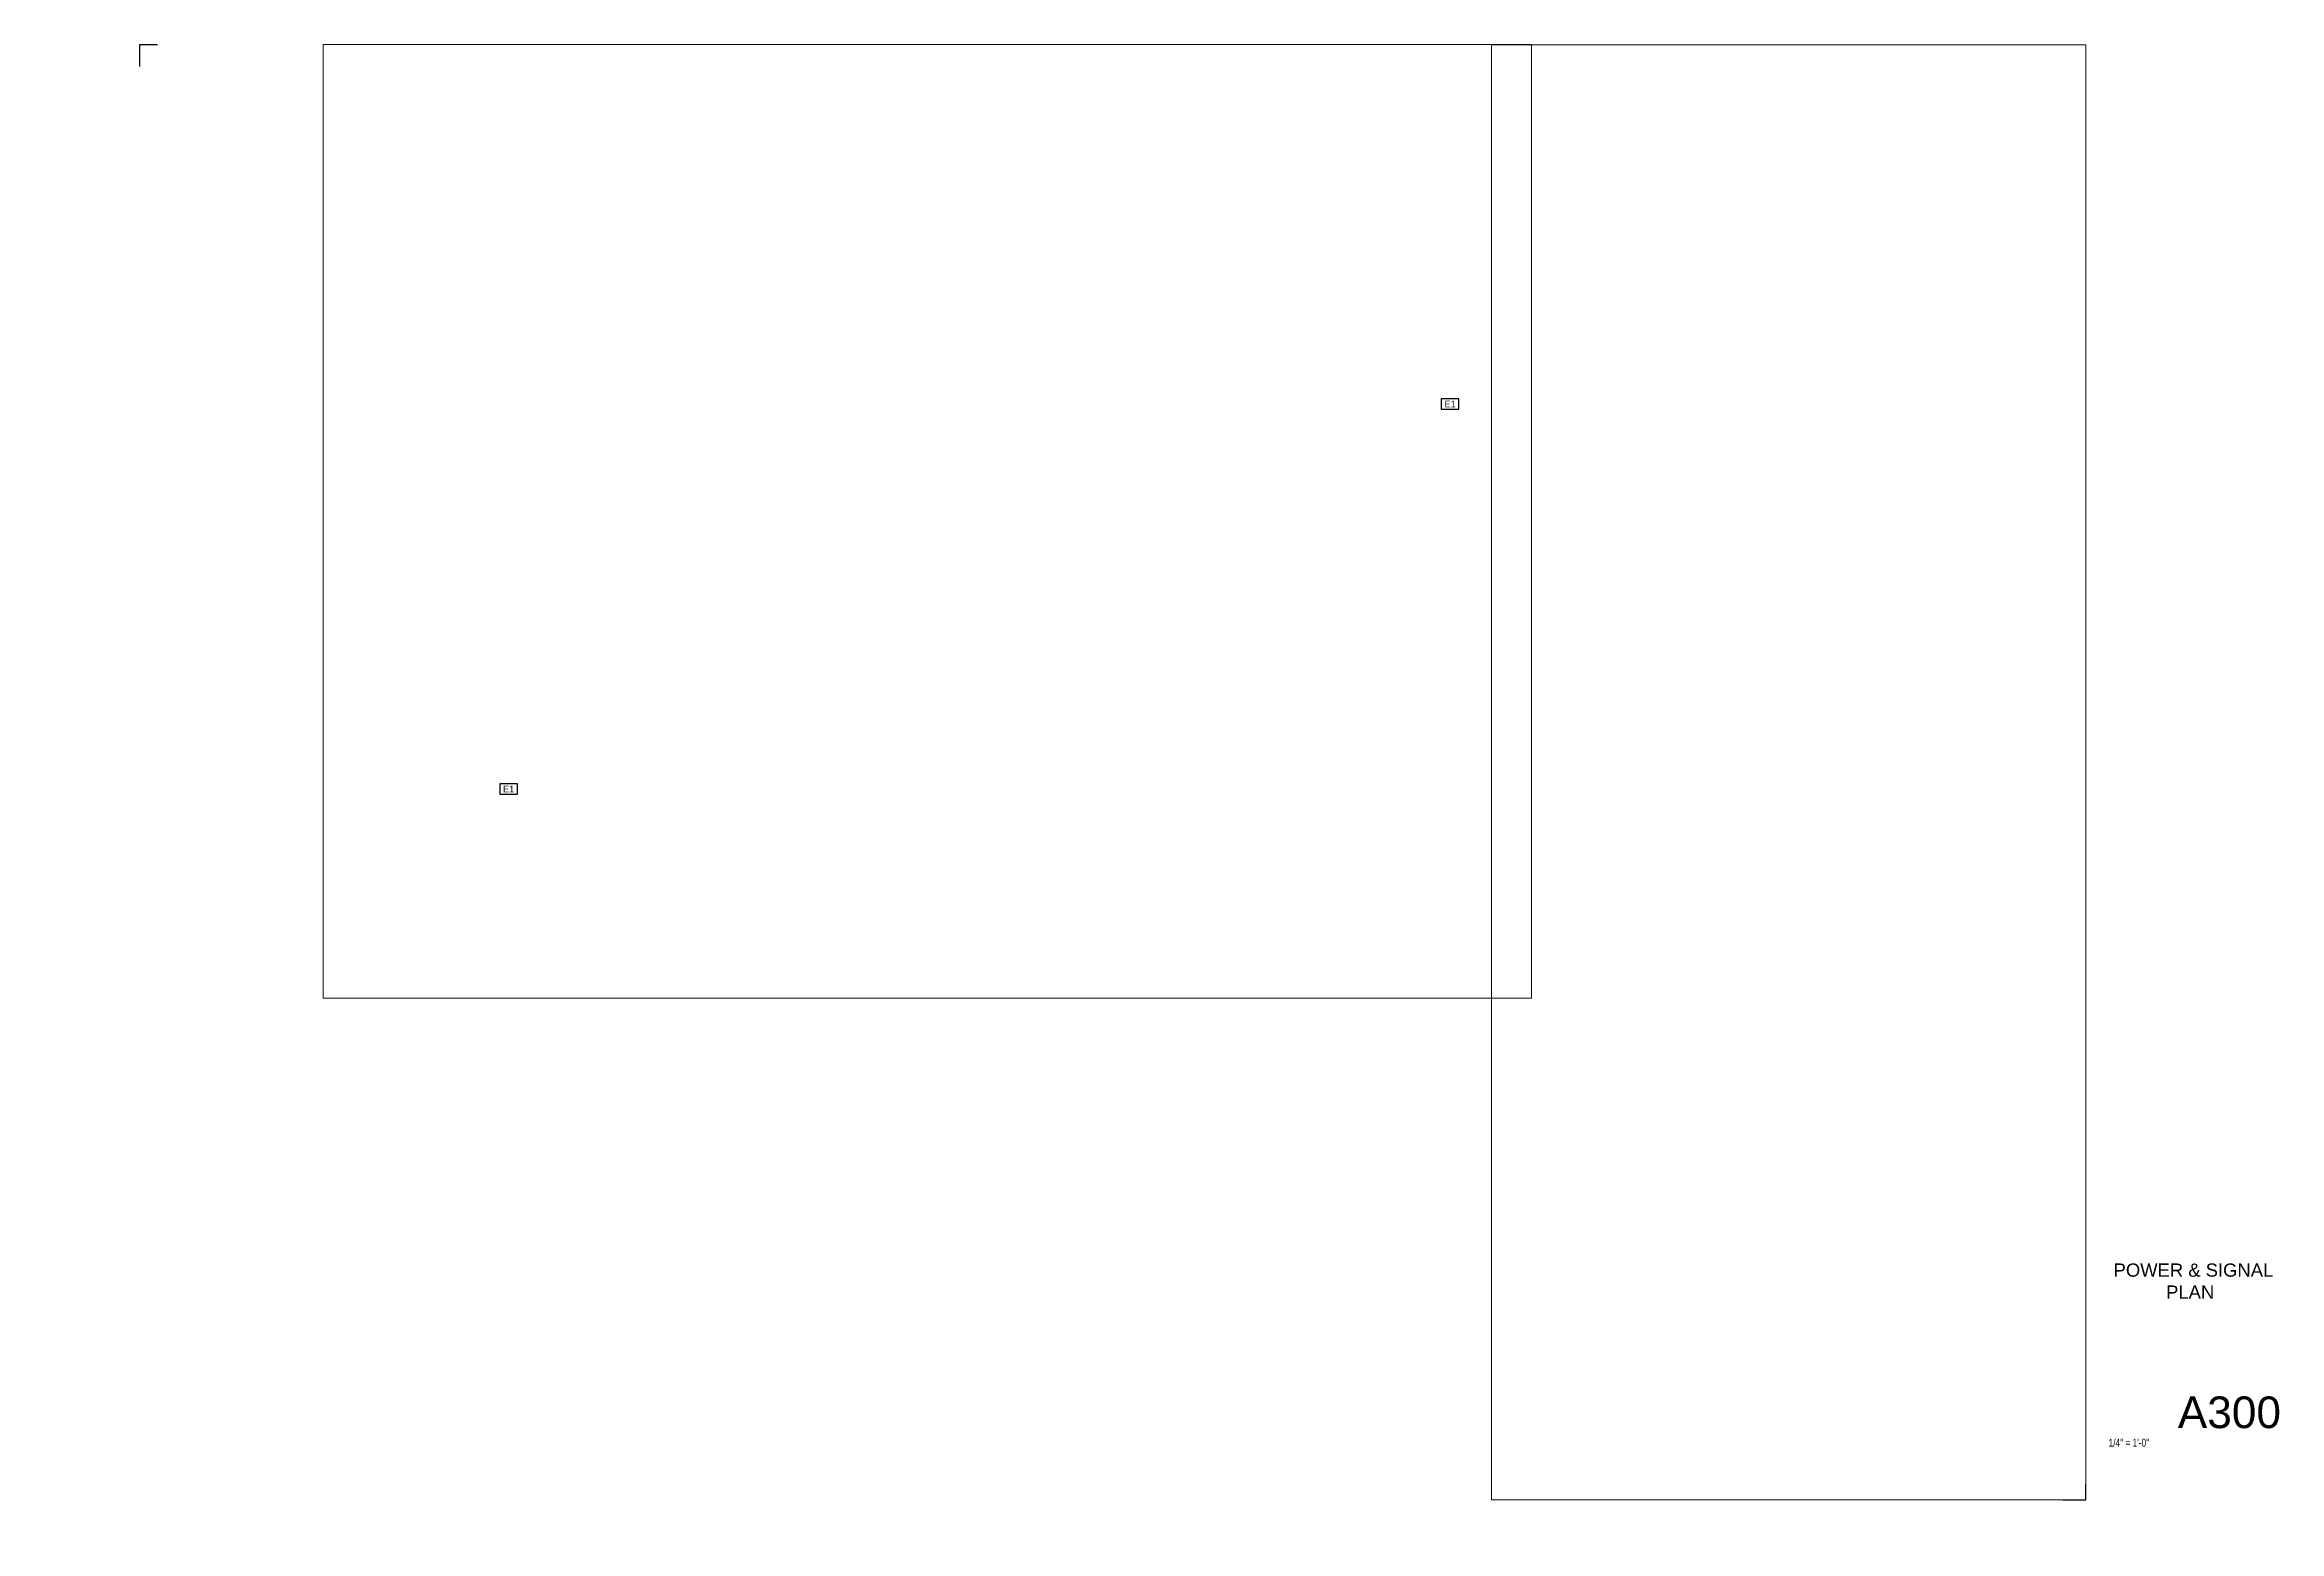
# Paper-space layout 'A300 - POWER AND SIGNAL PLAN 24x36' of a CAD drawing. Header units: inches. Extents: x 0 to 35.3, y 0 to 23.5.
# The model-space entities are those that its viewports show. They can reach past a viewport. Long polylines and large blocks are cut down to what shows.
import ezdxf
from ezdxf.enums import TextEntityAlignment as Align

# ---------------------------------------------------------------- set-up
doc = ezdxf.new("R2010")
doc.units = ezdxf.units.IN
doc.header["$LTSCALE"] = 96
doc.header["$MEASUREMENT"] = 0
doc.layers.add('A-Anno-PwrS', color=7, linetype='Continuous')
doc.layers.add('TTLB', color=254, linetype='Continuous')
doc.layers.add('Viewport', color=14, linetype='Continuous', plot=False)
doc.styles.add('OTJ_Title1', font='swiss.ttf')
doc.styles.add('XFINE', font='helvlght.shx', dxfattribs={"width": 0.85, "bigfont": 'special.shx'})
doc.styles.add('XFINE_0', font='swissl.ttf')
doc.styles.add('XFINE_1-8', font='swissl.ttf', dxfattribs={"height": 10})
doc.styles.add('XFINE_6', font='swissl.ttf', dxfattribs={"height": 0.208333})

# ---------------------------------------------------------------- blocks, each defined once
blk = doc.blocks.new('A$C66E010E5')
at = {"layer": 'TTLB', "color": 7, "style": 'OTJ_Title1', "width": 0.7}
blk.add_attdef('SHEET', text='', height=0.5, dxfattribs=at).set_placement((1.708, 0.542), align=Align.MIDDLE_CENTER)
at = {"layer": 'TTLB', "color": 7, "style": 'XFINE', "width": 0.75}
blk.add_attdef('SCALE', text='', height=0.125, dxfattribs=at).set_placement((0.208, 0.125), align=Align.TOP_CENTER)
blk = doc.blocks.new('multi-note')
at = {"color": 4}
blk.add_lwpolyline([(-1.67, -1), (1.67, -1), (1.67, 1), (-1.67, 1)], close=True, dxfattribs=at)
at = {"color": 0, "style": 'XFINE_0', "width": 0.8}
blk.add_attdef('MULTI-NOTE', text='', height=1, dxfattribs=at).set_placement((0, 0), align=Align.MIDDLE_CENTER)

msp = doc.modelspace()

# ---------------------------------------------------------------- block references
at = {"layer": 'A-Anno-PwrS'}
ref = msp.add_blockref('multi-note', (1308.8, 885.4), dxfattribs=dict(at, xscale=4, yscale=4, zscale=4))
ref.add_attrib('MULTI-NOTE', 'E1', dxfattribs={"layer": '0', "color": 0, "height": 5, "style": 'XFINE_1-8'}).set_placement((1308.8, 885.4), align=Align.MIDDLE_CENTER)
ref = msp.add_blockref('multi-note', (594.8, 593.4), dxfattribs=dict(at, xscale=4, yscale=4, zscale=4))
ref.add_attrib('MULTI-NOTE', 'E1', dxfattribs={"layer": '0', "color": 0, "height": 5, "style": 'XFINE_1-8'}).set_placement((594.8, 593.4), align=Align.MIDDLE_CENTER)

psp = doc.layouts.new('A300 - POWER AND SIGNAL PLAN 24x36')

# ---------------------------------------------------------------- linework, layer by layer
at = {"layer": 'DefPoints'}
for points in [[(1.784, 23.49), (1.5, 23.49), (1.5, 23.147)], [(31.889, 0.5), (32.25, 0.5), (32.25, 0.748)]]:
    psp.add_lwpolyline(points, dxfattribs=at)
psp.add_point((0.003, 0.001), dxfattribs=at)

# ---------------------------------------------------------------- block references
ref = psp.add_blockref('A$C66E010E5', (32.724, 1.34))
ref.add_attrib('SHEET', 'A300', dxfattribs={"layer": 'TTLB', "color": 7, "height": 0.5, "style": 'OTJ_Title1'}).set_placement((34.52, 1.882), align=Align.MIDDLE_CENTER)
ref.add_attrib('SCALE', '1/4" = 1\'-0"', dxfattribs={"layer": 'TTLB', "color": 7, "height": 0.125, "style": 'XFINE', "width": 0.75}).set_placement((32.932, 1.465), align=Align.TOP_CENTER)

# ---------------------------------------------------------------- texts
at = {"insert": (32.362, 4.233), "char_height": 0.20833, "attachment_point": 1, "style": 'XFINE_6'}
psp.add_mtext_dynamic_manual_height_columns('\\pi0.32855;POWER & SIGNAL \\P\\pi1.1581;PLAN', width=2.97762, gutter_width=0.417, heights=[1.555], dxfattribs=at)

# ---------------------------------------------------------------- viewports
at = {"layer": 'Viewport'}
psp.add_viewport(center=(13.947, 15.959), size=(19.09, 15.06296), view_center_point=(912.316, 796.405), view_height=723.02219, dxfattribs=at)
psp.add_viewport(center=(27.555, 11.995), size=(9.391, 22.99), view_center_point=(8154.627, 1002.265), view_height=2207.04, status=3, dxfattribs=at)

doc.saveas('drawing.dxf')
